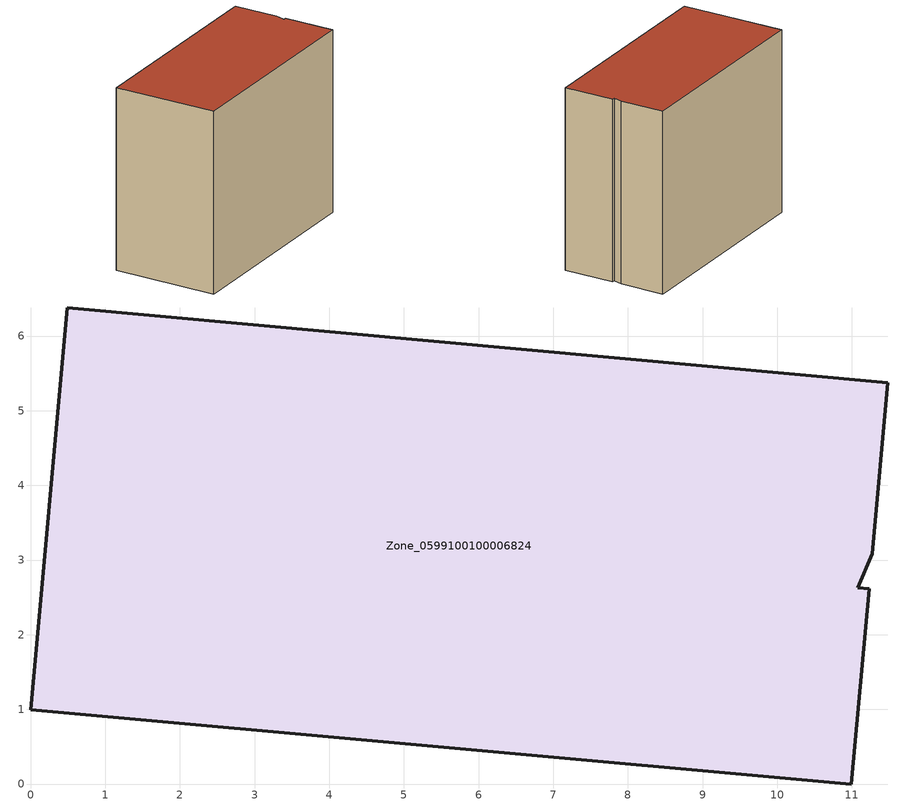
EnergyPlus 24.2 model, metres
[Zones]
Zone_0599100100006824
 floor ground (C_G): 0.49,6.38 11.48,5.38 11.27,3.08 11.08,2.63 11.23,2.61 10.99,0 0,1 z0
 wall outside (C_F): 11.48,5.38 0.49,6.38 0,1 10.99,0 11.23,2.61 11.08,2.63 11.27,3.08 11.48,5.38 z0:9.54
 roof outside (C_R): 10.99,0 11.23,2.61 11.08,2.63 11.27,3.08 11.48,5.38 0.49,6.38 0,1 z9.54
[BUILDING]
Pand.0599100100006824: North Axis=0; Terrain=City; Loads Convergence Tolerance Value=0.04; Temperature Convergence Tolerance Value=0.4; Solar Distribution=FullExterior; Maximum Number of Warmup Days=25; Minimum Number of Warmup Days=1
[Site:Location]
Rotterdam.The.Hague.AP_ZH_NLD Design_Conditions: Latitude=51.96; Longitude=4.45; Time Zone=1; Elevation=-4.5
[SITE:GROUNDTEMPERATURE:BUILDINGSURFACE]
18, 18, 18, 18, 18, 18, 18, 18, 18, 18, 18, 18
[MATERIAL] Thermal Absorptance=0.9; Solar Absorptance=0.7; Visible Absorptance=0.7
Name | Roughness | Thickness | Conductivity | Density | Specific Heat
G.TI.2015-2018 | MediumSmooth | 0.15 | 0.0428571 | 540 | 1210
F.TI.2015-2018 | Rough | 0.3 | 0.0666667 | 1920 | 840
R.TI.2015-2018 | MediumRough | 0.2 | 0.0333333 | 1500 | 1000
[CONSTRUCTION]
C_G: G.TI.2015-2018
C_F: F.TI.2015-2018
C_R: R.TI.2015-2018
[ZONE]
Zone_0599100100006824: Type=1; Multiplier=1; Ceiling Height=Autocalculate; Volume=Autocalculate; Floor Area=autocalculate; Part of Total Floor Area=Yes
[ZONEINFILTRATION:DESIGNFLOWRATE]
Infil_Zone_0599100100006824: Zone or ZoneList or Space or SpaceList=Zone_0599100100006824; Schedule=AlwaysOn; Design Flow Rate Calculation Method=Flow/Area; Flow Rate per Floor Area=0.0015; Constant Term Coefficient=1; Temperature Term Coefficient=0; Velocity Term Coefficient=0; Velocity Squared Term Coefficient=0
[HVACTEMPLATE:ZONE:IDEALLOADSAIRSYSTEM]
Zone_0599100100006824: Maximum Heating Supply Air Temperature=50; Minimum Cooling Supply Air Temperature=13; Maximum Heating Supply Air Humidity Ratio=0.0156; Minimum Cooling Supply Air Humidity Ratio=0.0077; Heating Limit=NoLimit; Cooling Limit=NoLimit; Dehumidification Control Type=ConstantSensibleHeatRatio; Cooling Sensible Heat Ratio=0.7; Dehumidification Setpoint=60; Humidification Control Type=None; Humidification Setpoint=30; Outdoor Air Method=None; Outdoor Air Flow Rate per Person=0.00944; Outdoor Air Flow Rate per Zone Floor Area=0; Outdoor Air Flow Rate per Zone=0; Demand Controlled Ventilation Type=None; Outdoor Air Economizer Type=NoEconomizer; Heat Recovery Type=None; Sensible Heat Recovery Effectiveness=0.7; Latent Heat Recovery Effectiveness=0.65
[ZONECONTROL:THERMOSTAT]
ThermostatControl_Zone_0599100100006824: Zone or ZoneList=Zone_0599100100006824; Control Type Schedule=DualSetpointControlType; Control 1=Thermostat_Zone_0599100100006824; Temperature Difference Between Cutout And Setpoint=0
[THERMOSTATSETPOINT:DUALSETPOINT]
Thermostat_Zone_0599100100006824: Heating Setpoint Temperature Schedule=HeatingSetpoint_Zone_0599100100006824; Cooling Setpoint Temperature Schedule=CoolingSetpoint_Zone_0599100100006824
[SCHEDULE:COMPACT]
HeatingSetpoint_Zone_0599100100006824: Through: 12/31, For: AllDays, Until: 24:00, 21
CoolingSetpoint_Zone_0599100100006824: Through: 12/31, For: AllDays, Until: 24:00, 24
DualSetpointControlType: Through: 12/31, For: AllDays, Until: 24:00, 4
AlwaysOn: Through: 12/31, For: AllDays, Until: 24:00, 1
